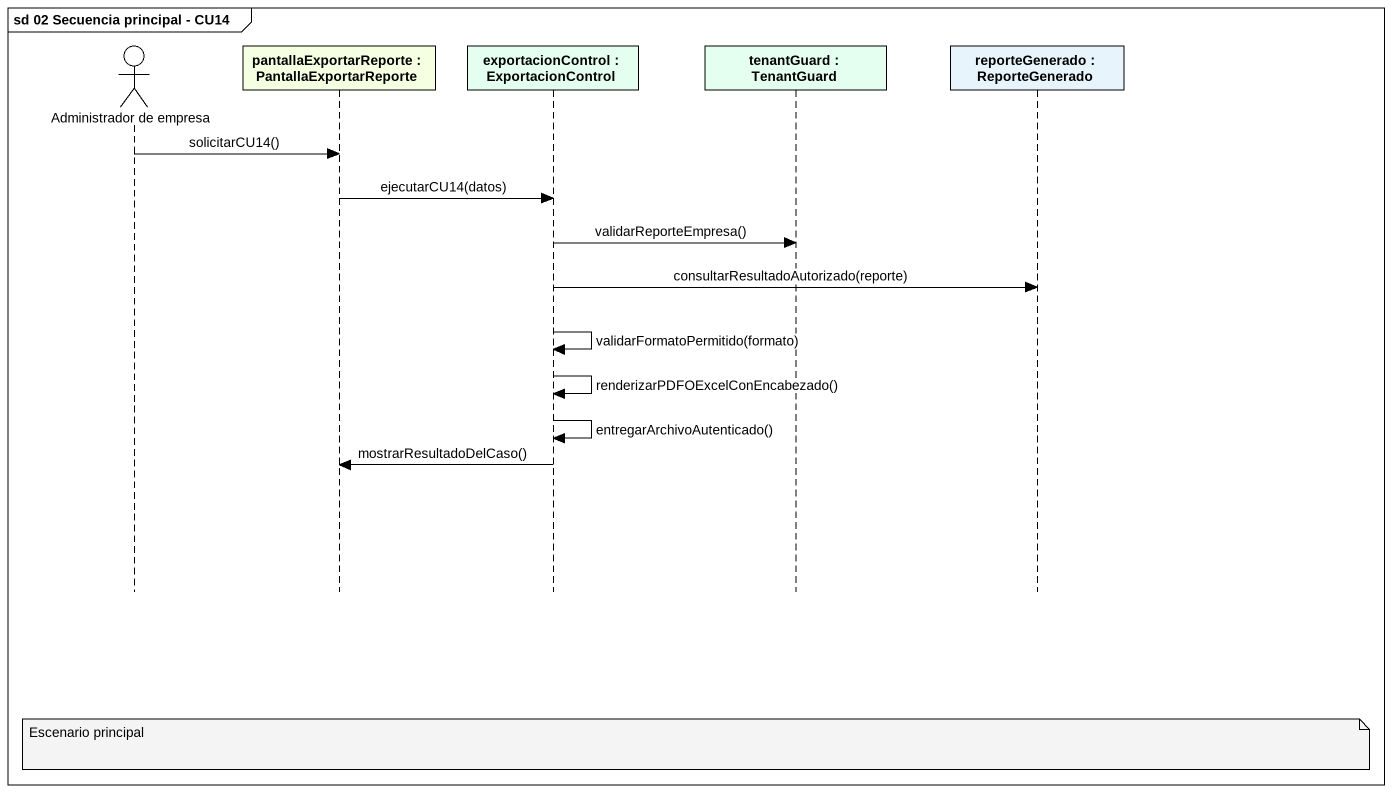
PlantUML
@startuml
mainframe sd 02 Secuencia principal - CU14
hide footbox
actor "Administrador de empresa" as Administrador_de_empresa
participant "pantallaExportarReporte : PantallaExportarReporte" as pantallaExportarReporte #F5FFE1
participant "exportacionControl : ExportacionControl" as exportacionControl #E4FFF0
participant "tenantGuard : TenantGuard" as tenantGuard #E4FFF0
participant "reporteGenerado : ReporteGenerado" as reporteGenerado #E8F4FB

Administrador_de_empresa -> pantallaExportarReporte : solicitarCU14()
pantallaExportarReporte -> exportacionControl : ejecutarCU14(datos)
exportacionControl -> tenantGuard : validarReporteEmpresa()
exportacionControl -> reporteGenerado : consultarResultadoAutorizado(reporte)
exportacionControl -> exportacionControl : validarFormatoPermitido(formato)
exportacionControl -> exportacionControl : renderizarPDFOExcelConEncabezado()
exportacionControl -> exportacionControl : entregarArchivoAutenticado()
exportacionControl -> pantallaExportarReporte : mostrarResultadoDelCaso()
note over tenantGuard : Escenario principal
@enduml
